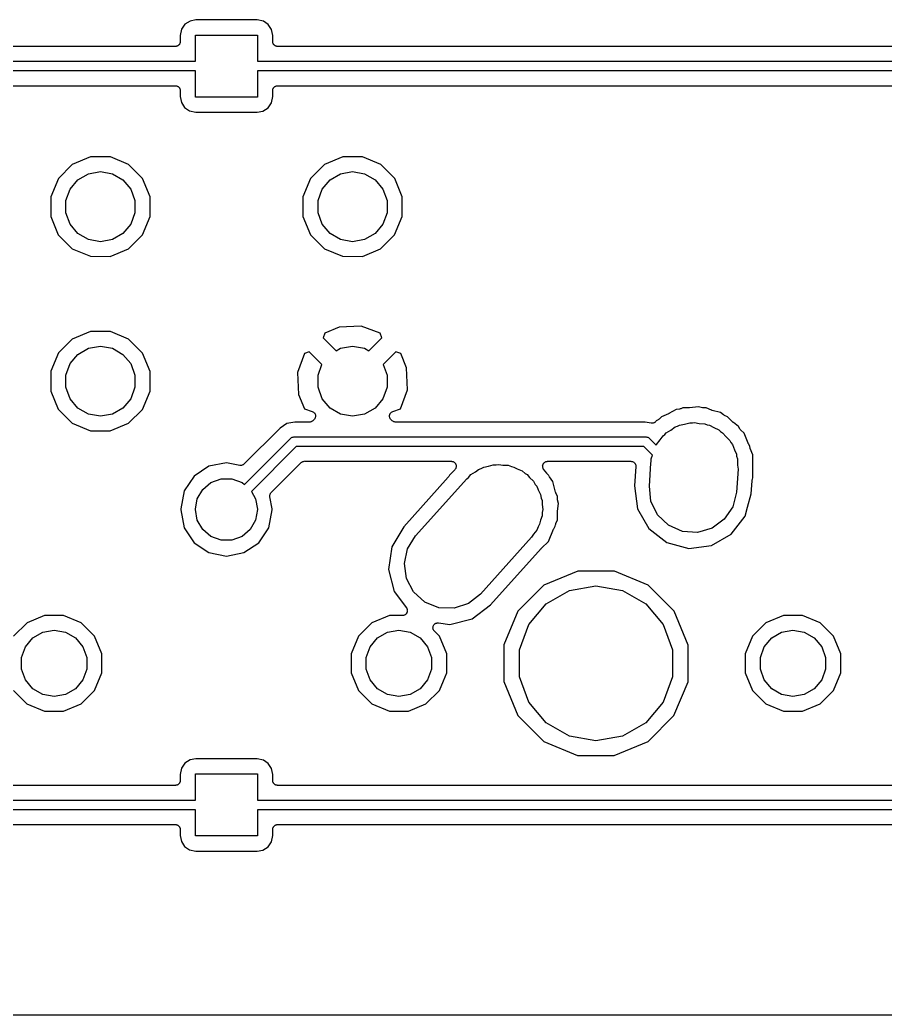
# Model space of a CAD drawing. Extents: x 29 to 257, y -104 to -29.
# Drawn here: x 61.35 to 83.65, y -104.32 to -78.66 of the extents above; entities that cross this region are included whole.
import ezdxf

# ---------------------------------------------------------------- set-up
doc = ezdxf.new("R2010")
doc.units = 0
doc.header["$MEASUREMENT"] = 0
doc.layers.add('BLACK', color=7, linetype='CONTINUOUS')

msp = doc.modelspace()

# ---------------------------------------------------------------- linework, layer by layer
at = {"layer": 'Black'}
for p, q in [((65.7346, -78.6889), (65.6042, -78.7729)), ((65.8868, -78.6603), (65.7346, -78.6889)), ((67.4623, -78.6603), (65.8868, -78.6603)), ((67.6261, -78.6935), (67.4623, -78.6603)), ((67.7534, -78.7804), (67.6261, -78.6935)), ((65.5172, -78.9002), (65.484, -79.064)), ((65.6042, -78.7729), (65.5172, -78.9002)), ((67.8373, -78.9109), (67.7534, -78.7804)), ((67.866, -79.0631), (67.8373, -78.9109)), ((65.467, -79.2818), (65.4599, -79.2903)), ((65.4708, -79.2713), (65.467, -79.2818)), ((65.4764, -79.2617), (65.4708, -79.2713)), ((65.4783, -79.2507), (65.4764, -79.2617)), ((65.4821, -79.2403), (65.4783, -79.2507)), ((65.484, -79.2182), (65.4821, -79.2292)), ((65.4821, -79.2292), (65.4821, -79.2403)), ((65.484, -79.064), (65.484, -79.2182)), ((65.875, -79.0512), (67.475, -79.0512)), ((65.875, -79.7262), (65.875, -79.0512)), ((67.475, -79.0512), (67.475, -79.7262)), ((67.866, -79.2182), (67.866, -79.0631)), ((67.8679, -79.2292), (67.866, -79.2182)), ((67.8679, -79.2403), (67.8679, -79.2292)), ((67.8717, -79.2507), (67.8679, -79.2403)), ((67.8736, -79.2617), (67.8717, -79.2507)), ((67.8792, -79.2713), (67.8736, -79.2617)), ((67.883, -79.2818), (67.8792, -79.2713)), ((67.8901, -79.2903), (67.883, -79.2818)), ((65.357, -79.3452), (48.943, -79.3452)), ((65.368, -79.3433), (65.357, -79.3452)), ((65.3791, -79.3433), (65.368, -79.3433)), ((65.3895, -79.3395), (65.3791, -79.3433)), ((65.4005, -79.3376), (65.3895, -79.3395)), ((65.4101, -79.332), (65.4005, -79.3376)), ((65.4205, -79.3282), (65.4101, -79.332)), ((65.4291, -79.3211), (65.4205, -79.3282)), ((65.4387, -79.3155), (65.4291, -79.3211)), ((65.4458, -79.307), (65.4387, -79.3155)), ((65.4543, -79.2999), (65.4458, -79.307)), ((65.4599, -79.2903), (65.4543, -79.2999)), ((67.8957, -79.2999), (67.8901, -79.2903)), ((67.9042, -79.307), (67.8957, -79.2999)), ((67.9113, -79.3155), (67.9042, -79.307)), ((67.9209, -79.3211), (67.9113, -79.3155)), ((67.9295, -79.3282), (67.9209, -79.3211)), ((67.9399, -79.332), (67.9295, -79.3282)), ((67.9495, -79.3376), (67.9399, -79.332)), ((67.9605, -79.3395), (67.9495, -79.3376)), ((67.9709, -79.3433), (67.9605, -79.3395)), ((67.982, -79.3433), (67.9709, -79.3433)), ((67.993, -79.3452), (67.982, -79.3433)), ((84.407, -79.3452), (67.993, -79.3452)), ((48.675, -79.7262), (65.875, -79.7262)), ((67.475, -79.7262), (67.725, -79.7262)), ((67.725, -79.7262), (84.925, -79.7262)), ((65.875, -79.9762), (48.675, -79.9762)), ((65.875, -80.6512), (65.875, -79.9762)), ((67.725, -79.9762), (67.475, -79.9762)), ((67.475, -79.9762), (67.475, -80.6512)), ((84.925, -79.9762), (67.725, -79.9762)), ((48.943, -80.3572), (65.357, -80.3572)), ((65.357, -80.3572), (65.368, -80.3592)), ((65.368, -80.3592), (65.3791, -80.3592)), ((65.3791, -80.3592), (65.3895, -80.363)), ((65.3895, -80.363), (65.4005, -80.3649)), ((65.4005, -80.3649), (65.4101, -80.3705)), ((65.4101, -80.3705), (65.4205, -80.3743)), ((65.4205, -80.3743), (65.4291, -80.3814)), ((65.4291, -80.3814), (65.4387, -80.387)), ((65.4387, -80.387), (65.4458, -80.3955)), ((65.4458, -80.3955), (65.4543, -80.4026)), ((65.4543, -80.4026), (65.4599, -80.4122)), ((65.4599, -80.4122), (65.467, -80.4207)), ((65.467, -80.4207), (65.4708, -80.4312)), ((65.4708, -80.4312), (65.4764, -80.4408)), ((65.4764, -80.4408), (65.4783, -80.4518)), ((65.4783, -80.4518), (65.4821, -80.4622)), ((65.4821, -80.4622), (65.4821, -80.4733)), ((65.4821, -80.4733), (65.484, -80.4843)), ((65.484, -80.4843), (65.484, -80.6394)), ((67.866, -80.4843), (67.8679, -80.4733)), ((67.866, -80.6385), (67.866, -80.4843)), ((67.8679, -80.4622), (67.8717, -80.4518)), ((67.8679, -80.4733), (67.8679, -80.4622)), ((67.8717, -80.4518), (67.8736, -80.4408)), ((67.8736, -80.4408), (67.8792, -80.4312)), ((67.8792, -80.4312), (67.883, -80.4207)), ((67.883, -80.4207), (67.8901, -80.4122)), ((67.8901, -80.4122), (67.8957, -80.4026)), ((67.8957, -80.4026), (67.9042, -80.3955)), ((67.9042, -80.3955), (67.9113, -80.387)), ((67.9113, -80.387), (67.9209, -80.3814)), ((67.9209, -80.3814), (67.9295, -80.3743)), ((67.9295, -80.3743), (67.9399, -80.3705)), ((67.9399, -80.3705), (67.9495, -80.3649)), ((67.9495, -80.3649), (67.9605, -80.363)), ((67.9605, -80.363), (67.9709, -80.3592)), ((67.9709, -80.3592), (67.982, -80.3592)), ((67.982, -80.3592), (67.993, -80.3572)), ((67.993, -80.3572), (84.407, -80.3572)), ((65.484, -80.6394), (65.5127, -80.7916)), ((65.5127, -80.7916), (65.5966, -80.9221)), ((67.475, -80.6512), (65.875, -80.6512)), ((67.7458, -80.9296), (67.8328, -80.8023)), ((67.8328, -80.8023), (67.866, -80.6385)), ((65.5966, -80.9221), (65.7239, -81.009)), ((65.7239, -81.009), (65.8877, -81.0422)), ((65.8877, -81.0422), (67.4632, -81.0422)), ((67.4632, -81.0422), (67.6154, -81.0136)), ((67.6154, -81.0136), (67.7458, -80.9296)), ((63.1713, -82.1938), (62.7003, -82.3884)), ((63.6809, -82.1942), (63.1713, -82.1938)), ((64.1516, -82.3897), (63.6809, -82.1942)), ((69.6713, -82.1938), (69.2003, -82.3884)), ((70.1809, -82.1942), (69.6713, -82.1938)), ((70.6516, -82.3897), (70.1809, -82.1942)), ((62.7003, -82.3884), (62.3397, -82.7484)), ((63.116, -82.626), (63.425, -82.5716)), ((63.425, -82.5716), (63.734, -82.626)), ((64.5116, -82.7503), (64.1516, -82.3897)), ((69.2003, -82.3884), (68.8397, -82.7484)), ((69.616, -82.626), (69.925, -82.5716)), ((69.925, -82.5716), (70.234, -82.626)), ((71.0116, -82.7503), (70.6516, -82.3897)), ((62.3397, -82.7484), (62.1442, -83.2191)), ((62.6426, -83.0233), (62.8443, -82.7829)), ((62.8443, -82.7829), (63.116, -82.626)), ((63.734, -82.626), (64.0057, -82.7829)), ((64.0057, -82.7829), (64.2074, -83.0233)), ((64.7062, -83.2213), (64.5116, -82.7503)), ((68.8397, -82.7484), (68.6442, -83.2191)), ((69.1426, -83.0233), (69.3443, -82.7829)), ((69.3443, -82.7829), (69.616, -82.626)), ((70.234, -82.626), (70.5057, -82.7829)), ((70.5057, -82.7829), (70.7074, -83.0233)), ((71.2062, -83.2213), (71.0116, -82.7503)), ((62.5353, -83.3181), (62.6426, -83.0233)), ((64.2074, -83.0233), (64.3147, -83.3181)), ((69.0353, -83.3181), (69.1426, -83.0233)), ((70.7074, -83.0233), (70.8147, -83.3181)), ((62.1442, -83.2191), (62.1438, -83.7287)), ((62.5353, -83.6319), (62.5353, -83.3181)), ((64.3147, -83.3181), (64.3147, -83.6319)), ((64.7058, -83.7309), (64.7062, -83.2213)), ((68.6442, -83.2191), (68.6438, -83.7287)), ((69.0353, -83.6319), (69.0353, -83.3181)), ((70.8147, -83.3181), (70.8147, -83.6319)), ((71.2058, -83.7309), (71.2062, -83.2213)), ((62.6426, -83.9267), (62.5353, -83.6319)), ((64.3147, -83.6319), (64.2074, -83.9267)), ((69.1426, -83.9267), (69.0353, -83.6319)), ((70.8147, -83.6319), (70.7074, -83.9267)), ((62.1438, -83.7287), (62.3384, -84.1997)), ((64.5103, -84.2016), (64.7058, -83.7309)), ((68.6438, -83.7287), (68.8384, -84.1997)), ((71.0103, -84.2016), (71.2058, -83.7309)), ((62.8443, -84.1671), (62.6426, -83.9267)), ((64.2074, -83.9267), (64.0057, -84.1671)), ((69.3443, -84.1671), (69.1426, -83.9267)), ((70.7074, -83.9267), (70.5057, -84.1671)), ((62.3384, -84.1997), (62.6984, -84.5603)), ((63.116, -84.324), (62.8443, -84.1671)), ((63.425, -84.3784), (63.116, -84.324)), ((63.734, -84.324), (63.425, -84.3784)), ((64.0057, -84.1671), (63.734, -84.324)), ((64.1497, -84.5616), (64.5103, -84.2016)), ((68.8384, -84.1997), (69.1984, -84.5603)), ((69.616, -84.324), (69.3443, -84.1671)), ((69.925, -84.3784), (69.616, -84.324)), ((70.234, -84.324), (69.925, -84.3784)), ((70.5057, -84.1671), (70.234, -84.324)), ((70.6497, -84.5616), (71.0103, -84.2016)), ((62.6984, -84.5603), (63.1691, -84.7558)), ((63.6787, -84.7562), (64.1497, -84.5616)), ((69.1984, -84.5603), (69.6691, -84.7558)), ((70.1787, -84.7562), (70.6497, -84.5616)), ((63.1691, -84.7558), (63.6787, -84.7562)), ((69.6691, -84.7558), (70.1787, -84.7562)), ((63.1713, -86.6938), (62.7003, -86.8884)), ((63.6809, -86.6942), (63.1713, -86.6938)), ((64.1516, -86.8897), (63.6809, -86.6942)), ((69.5834, -86.5801), (69.2128, -86.7336)), ((70.1458, -86.5565), (69.5834, -86.5801)), ((70.6383, -86.7367), (70.1458, -86.5565)), ((62.7003, -86.8884), (62.3397, -87.2484)), ((64.2463, -86.9846), (64.1516, -86.8897)), ((69.2128, -86.7336), (69.1699, -86.8607)), ((69.1699, -86.8607), (69.5014, -87.1922)), ((70.3486, -87.1922), (70.6801, -86.8607)), ((70.6801, -86.8607), (70.6383, -86.7367)), ((62.8443, -87.2829), (63.116, -87.126)), ((63.116, -87.126), (63.425, -87.0716)), ((63.425, -87.0716), (63.734, -87.126)), ((63.734, -87.126), (64.0057, -87.2829)), ((64.5116, -87.2503), (64.2463, -86.9846)), ((68.8107, -87.2199), (68.6867, -87.2617)), ((69.135, -87.5442), (68.8107, -87.2199)), ((69.5014, -87.1922), (69.616, -87.126)), ((69.616, -87.126), (69.925, -87.0716)), ((69.925, -87.0716), (70.234, -87.126)), ((70.234, -87.126), (70.3486, -87.1922)), ((71.0393, -87.2199), (70.715, -87.5442)), ((71.1664, -87.2628), (71.0393, -87.2199)), ((62.3397, -87.2484), (62.1442, -87.7191)), ((62.6426, -87.5233), (62.8443, -87.2829)), ((64.0057, -87.2829), (64.2074, -87.5233)), ((64.7062, -87.7213), (64.5116, -87.2503)), ((68.6867, -87.2617), (68.5065, -87.7542)), ((71.3199, -87.6334), (71.1664, -87.2628)), ((62.1442, -87.7191), (62.1438, -88.2287)), ((62.5353, -87.8181), (62.6426, -87.5233)), ((64.2074, -87.5233), (64.3147, -87.8181)), ((64.7058, -88.2309), (64.7062, -87.7213)), ((69.0353, -87.8181), (69.135, -87.5442)), ((70.715, -87.5442), (70.8147, -87.8181)), ((71.3435, -88.1958), (71.3199, -87.6334)), ((62.5353, -88.1319), (62.5353, -87.8181)), ((64.3147, -87.8181), (64.3147, -88.1319)), ((68.5065, -87.7542), (68.5301, -88.3166)), ((69.0353, -88.1319), (69.0353, -87.8181)), ((70.8147, -87.8181), (70.8147, -88.1319)), ((62.1438, -88.2287), (62.3384, -88.6997)), ((62.6426, -88.4267), (62.5353, -88.1319)), ((64.3147, -88.1319), (64.2074, -88.4267)), ((64.5103, -88.7016), (64.7058, -88.2309)), ((69.1426, -88.4267), (69.0353, -88.1319)), ((70.8147, -88.1319), (70.7074, -88.4267)), ((71.1633, -88.6883), (71.3435, -88.1958)), ((62.8443, -88.6671), (62.6426, -88.4267)), ((64.2074, -88.4267), (64.0057, -88.6671)), ((68.5301, -88.3166), (68.6836, -88.6872)), ((69.3443, -88.6671), (69.1426, -88.4267)), ((70.7074, -88.4267), (70.5057, -88.6671)), ((62.3384, -88.6997), (62.6984, -89.0603)), ((63.116, -88.824), (62.8443, -88.6671)), ((64.0057, -88.6671), (63.734, -88.824)), ((64.1497, -89.0616), (64.5103, -88.7016)), ((68.6836, -88.6872), (68.8854, -88.7552)), ((68.8854, -88.7552), (68.9013, -88.7639)), ((68.9013, -88.7639), (68.9177, -88.7715)), ((68.9177, -88.7715), (68.9206, -88.7744)), ((68.9206, -88.7744), (68.9241, -88.7763)), ((68.9241, -88.7763), (68.9361, -88.7899)), ((69.616, -88.824), (69.3443, -88.6671)), ((70.5057, -88.6671), (70.234, -88.824)), ((70.9139, -88.7899), (70.9259, -88.7763)), ((70.9259, -88.7763), (70.9295, -88.7744)), ((70.9295, -88.7744), (70.9323, -88.7715)), ((70.9323, -88.7715), (70.9487, -88.7639)), ((70.9487, -88.7639), (70.9646, -88.7552)), ((70.9646, -88.7552), (71.1633, -88.6883)), ((78.2642, -88.707), (78.0828, -88.8109)), ((78.3529, -88.6957), (78.2642, -88.707)), ((78.3689, -88.6907), (78.3529, -88.6957)), ((78.3853, -88.6871), (78.3689, -88.6907)), ((78.4418, -88.6637), (78.3853, -88.6871)), ((78.5927, -88.6639), (78.4418, -88.6637)), ((78.6008, -88.6625), (78.5927, -88.6639)), ((78.609, -88.6628), (78.6008, -88.6625)), ((78.846, -88.6325), (78.609, -88.6628)), ((78.9466, -88.6598), (78.846, -88.6325)), ((78.9633, -88.6613), (78.9466, -88.6598)), ((78.9798, -88.6642), (78.9633, -88.6613)), ((79.0409, -88.6643), (78.9798, -88.6642)), ((79.1803, -88.7222), (79.0409, -88.6643)), ((79.1883, -88.7239), (79.1803, -88.7222)), ((79.1957, -88.7274), (79.1883, -88.7239)), ((79.4122, -88.7862), (79.1957, -88.7274)), ((63.425, -88.8784), (63.116, -88.824)), ((63.734, -88.824), (63.425, -88.8784)), ((68.4338, -89.029), (68.2286, -89.0698)), ((68.8184, -89.029), (68.4338, -89.029)), ((68.8239, -89.028), (68.8184, -89.029)), ((68.8295, -89.0285), (68.8239, -89.028)), ((68.8455, -89.0242), (68.8295, -89.0285)), ((68.8618, -89.0213), (68.8455, -89.0242)), ((68.8667, -89.0185), (68.8618, -89.0213)), ((68.8721, -89.0171), (68.8667, -89.0185)), ((68.8857, -89.0076), (68.8721, -89.0171)), ((68.9, -88.9993), (68.8857, -89.0076)), ((68.9036, -88.995), (68.9, -88.9993)), ((68.9082, -88.9918), (68.9036, -88.995)), ((68.9346, -88.9654), (68.9082, -88.9918)), ((68.945, -88.9505), (68.9346, -88.9654)), ((68.9361, -88.7899), (68.9489, -88.8027)), ((68.9563, -88.9364), (68.945, -88.9505)), ((68.9489, -88.8027), (68.9506, -88.8064)), ((68.9506, -88.8064), (68.9533, -88.8094)), ((68.9533, -88.8094), (68.9599, -88.8263)), ((68.9576, -88.9325), (68.9563, -88.9364)), ((68.9599, -88.9292), (68.9576, -88.9325)), ((68.9599, -88.8263), (68.9675, -88.8427)), ((68.9646, -88.9117), (68.9599, -88.9292)), ((68.9704, -88.8946), (68.9646, -88.9117)), ((68.9675, -88.8427), (68.9679, -88.8467)), ((68.9679, -88.8467), (68.9693, -88.8505)), ((68.9693, -88.8505), (68.9698, -88.8686)), ((68.9698, -88.8686), (68.9714, -88.8866)), ((68.9714, -88.8866), (68.9703, -88.8905)), ((68.9703, -88.8905), (68.9704, -88.8946)), ((69.925, -88.8784), (69.616, -88.824)), ((70.234, -88.824), (69.925, -88.8784)), ((70.8786, -88.8866), (70.8802, -88.8686)), ((70.8797, -88.8905), (70.8786, -88.8866)), ((70.8796, -88.8946), (70.8797, -88.8905)), ((70.8854, -88.9117), (70.8796, -88.8946)), ((70.8802, -88.8686), (70.8807, -88.8505)), ((70.8807, -88.8505), (70.8821, -88.8467)), ((70.8821, -88.8467), (70.8825, -88.8427)), ((70.8825, -88.8427), (70.8901, -88.8263)), ((70.8901, -88.9292), (70.8854, -88.9117)), ((70.8901, -88.8263), (70.8967, -88.8094)), ((70.8924, -88.9325), (70.8901, -88.9292)), ((70.8937, -88.9364), (70.8924, -88.9325)), ((70.905, -88.9505), (70.8937, -88.9364)), ((70.8967, -88.8094), (70.8994, -88.8064)), ((70.8994, -88.8064), (70.9011, -88.8027)), ((70.9011, -88.8027), (70.9139, -88.7899)), ((70.9154, -88.9654), (70.905, -88.9505)), ((70.9418, -88.9918), (70.9154, -88.9654)), ((70.9464, -88.995), (70.9418, -88.9918)), ((70.95, -88.9993), (70.9464, -88.995)), ((70.9643, -89.0076), (70.95, -88.9993)), ((70.9779, -89.0171), (70.9643, -89.0076)), ((70.9833, -89.0185), (70.9779, -89.0171)), ((70.9882, -89.0213), (70.9833, -89.0185)), ((71.0045, -89.0242), (70.9882, -89.0213)), ((71.0205, -89.0285), (71.0045, -89.0242)), ((71.0261, -89.028), (71.0205, -89.0285)), ((71.0316, -89.029), (71.0261, -89.028)), ((77.4725, -89.029), (71.0316, -89.029)), ((77.62, -89.0583), (77.4725, -89.029)), ((77.726, -89.0289), (77.7126, -89.0411)), ((77.7402, -89.0175), (77.726, -89.0289)), ((77.7423, -89.0141), (77.7402, -89.0175)), ((77.7452, -89.0114), (77.7423, -89.0141)), ((77.7551, -88.9986), (77.7452, -89.0114)), ((77.803, -88.9712), (77.7551, -88.9986)), ((77.8158, -88.9605), (77.803, -88.9712)), ((77.8296, -88.9509), (77.8158, -88.9605)), ((77.888, -88.8925), (77.8296, -88.9509)), ((78.0682, -88.8181), (77.888, -88.8925)), ((78.0751, -88.8137), (78.0682, -88.8181)), ((78.0828, -88.8109), (78.0751, -88.8137)), ((79.4889, -88.8455), (79.4122, -88.7862)), ((79.5038, -88.8533), (79.4889, -88.8455)), ((79.5179, -88.8623), (79.5038, -88.8533)), ((79.5942, -88.894), (79.5179, -88.8623)), ((79.7319, -89.032), (79.5942, -88.894)), ((79.7386, -89.0367), (79.7319, -89.032)), ((62.6984, -89.0603), (63.1691, -89.2558)), ((63.1691, -89.2558), (63.6787, -89.2562)), ((63.6787, -89.2562), (64.1497, -89.0616)), ((68.0546, -89.186), (67.1305, -90.1102)), ((68.2286, -89.0698), (68.0546, -89.186)), ((77.6239, -89.0584), (77.62, -89.0583)), ((77.6277, -89.0596), (77.6239, -89.0584)), ((77.6459, -89.0589), (77.6277, -89.0596)), ((77.6641, -89.0593), (77.6459, -89.0589)), ((77.6678, -89.058), (77.6641, -89.0593)), ((77.6718, -89.0579), (77.6678, -89.058)), ((77.6886, -89.051), (77.6718, -89.0579)), ((77.7058, -89.0451), (77.6886, -89.051)), ((77.7089, -89.0426), (77.7058, -89.0451)), ((77.7126, -89.0411), (77.7089, -89.0426)), ((78.0141, -89.3049), (78.1337, -89.2358)), ((78.1337, -89.2358), (78.2462, -89.1539)), ((78.2462, -89.1539), (78.3048, -89.1371)), ((78.3048, -89.1371), (78.3538, -89.1088)), ((78.3538, -89.1088), (78.481, -89.0864)), ((78.481, -89.0864), (78.6217, -89.0459)), ((78.6217, -89.0459), (78.6856, -89.0503)), ((78.6856, -89.0503), (78.74, -89.0407)), ((78.74, -89.0407), (78.8642, -89.0626)), ((78.8642, -89.0626), (79.0115, -89.0728)), ((79.0115, -89.0728), (79.0705, -89.099)), ((79.0705, -89.099), (79.1262, -89.1088)), ((79.1262, -89.1088), (79.2382, -89.1734)), ((79.2382, -89.1734), (79.3686, -89.2313)), ((79.3686, -89.2313), (79.4135, -89.2747)), ((79.4135, -89.2747), (79.4659, -89.3049)), ((79.7441, -89.0427), (79.7386, -89.0367)), ((79.8764, -89.1449), (79.7441, -89.0427)), ((79.9107, -89.2048), (79.8764, -89.1449)), ((79.9214, -89.2177), (79.9107, -89.2048)), ((79.931, -89.2314), (79.9214, -89.2177)), ((80.0175, -89.318), (79.931, -89.2314)), ((67.1398, -90.6397), (68.3329, -89.4466)), ((68.3329, -89.4466), (68.3374, -89.4435)), ((68.3374, -89.4435), (68.3409, -89.4392)), ((68.3409, -89.4392), (68.355, -89.4311)), ((68.355, -89.4311), (68.3684, -89.4217)), ((68.3684, -89.4217), (68.3737, -89.4203)), ((68.3737, -89.4203), (68.3785, -89.4175)), ((68.3785, -89.4175), (68.3946, -89.4147)), ((68.3946, -89.4147), (68.4104, -89.4105)), ((68.4104, -89.4105), (68.4158, -89.411)), ((68.4158, -89.411), (68.4213, -89.41)), ((68.4213, -89.41), (77.485, -89.41)), ((77.485, -89.41), (77.4904, -89.411)), ((77.4904, -89.411), (77.4959, -89.4105)), ((77.4959, -89.4105), (77.5117, -89.4147)), ((77.5117, -89.4147), (77.5278, -89.4175)), ((77.5278, -89.4175), (77.5325, -89.4203)), ((77.5325, -89.4203), (77.5378, -89.4217)), ((77.5378, -89.4217), (77.5512, -89.4311)), ((77.5512, -89.4311), (77.5653, -89.4392)), ((77.5653, -89.4392), (77.5689, -89.4435)), ((77.5689, -89.4435), (77.5734, -89.4466)), ((77.5734, -89.4466), (77.754, -89.6273)), ((77.762, -89.6054), (77.8596, -89.4891)), ((77.8596, -89.4891), (77.9304, -89.3839)), ((77.9304, -89.3839), (77.9752, -89.3512)), ((77.9752, -89.3512), (78.0141, -89.3049)), ((79.4659, -89.3049), (79.5547, -89.4107)), ((79.5547, -89.4107), (79.6499, -89.5025)), ((79.6499, -89.5025), (79.6753, -89.5545)), ((80.1229, -89.5733), (80.0175, -89.318)), ((68.473, -89.66), (67.3176, -90.8155)), ((77.4332, -89.66), (68.473, -89.66)), ((77.6597, -89.8865), (77.4332, -89.66)), ((77.754, -89.6273), (77.762, -89.6054)), ((79.6753, -89.5545), (79.718, -89.6054)), ((79.718, -89.6054), (79.7699, -89.748)), ((79.7699, -89.748), (79.8215, -89.8535)), ((80.1273, -89.5802), (80.1229, -89.5733)), ((80.1301, -89.5879), (80.1273, -89.5802)), ((80.168, -89.654), (80.1301, -89.5879)), ((80.1711, -89.6782), (80.168, -89.654)), ((80.176, -89.6942), (80.1711, -89.6782)), ((80.1797, -89.7105), (80.176, -89.6942)), ((80.2463, -89.8718), (80.1797, -89.7105)), ((68.6162, -90.0624), (68.6298, -90.0529)), ((68.6298, -90.0529), (68.6352, -90.0515)), ((68.6352, -90.0515), (68.64, -90.0487)), ((68.64, -90.0487), (68.6564, -90.0458)), ((68.6564, -90.0458), (68.6724, -90.0415)), ((68.6724, -90.0415), (68.6779, -90.042)), ((68.6779, -90.042), (68.6834, -90.041)), ((68.6834, -90.041), (72.4725, -90.041)), ((72.4725, -90.041), (72.4889, -90.0439)), ((72.4889, -90.0439), (72.5054, -90.0454)), ((72.5054, -90.0454), (72.5104, -90.0477)), ((72.5104, -90.0477), (72.5159, -90.0487)), ((72.5159, -90.0487), (72.5303, -90.057)), ((72.5303, -90.057), (72.5454, -90.064)), ((74.8843, -90.0634), (74.896, -90.0547)), ((74.896, -90.0547), (74.9033, -90.0525)), ((74.9033, -90.0525), (74.9099, -90.0487)), ((74.9099, -90.0487), (74.9243, -90.0461)), ((74.9243, -90.0461), (74.9382, -90.0419)), ((74.9382, -90.0419), (74.9458, -90.0423)), ((74.9458, -90.0423), (74.9534, -90.041)), ((74.9534, -90.041), (77.1033, -90.041)), ((77.1033, -90.041), (77.1185, -90.0437)), ((77.1185, -90.0437), (77.1339, -90.0447)), ((77.1339, -90.0447), (77.14, -90.0475)), ((77.14, -90.0475), (77.1467, -90.0487)), ((77.1467, -90.0487), (77.1601, -90.0564)), ((77.1601, -90.0564), (77.1742, -90.0626)), ((77.618, -90.0872), (77.6279, -90.0476)), ((77.6279, -89.9739), (77.6597, -89.8865)), ((77.6279, -90.0476), (77.6279, -89.9739)), ((79.8215, -89.8535), (79.8269, -89.9046)), ((79.8269, -89.9046), (79.8521, -89.9739)), ((79.8521, -89.9739), (79.8521, -90.1424)), ((80.2457, -90.4709), (80.2463, -89.8718)), ((66.224, -90.1668), (65.8417, -90.4223)), ((66.675, -90.0771), (66.224, -90.1668)), ((67.0159, -90.1449), (66.675, -90.0771)), ((67.0339, -90.1453), (67.0159, -90.1449)), ((67.0518, -90.1469), (67.0339, -90.1453)), ((67.0558, -90.1458), (67.0518, -90.1469)), ((67.06, -90.1459), (67.0558, -90.1458)), ((67.077, -90.1401), (67.06, -90.1459)), ((67.0944, -90.1355), (67.077, -90.1401)), ((67.0978, -90.1331), (67.0944, -90.1355)), ((67.1018, -90.1317), (67.0978, -90.1331)), ((67.1158, -90.1205), (67.1018, -90.1317)), ((67.1305, -90.1102), (67.1158, -90.1205)), ((67.829, -90.8429), (68.5936, -90.0782)), ((68.5936, -90.0782), (68.5982, -90.075)), ((68.5982, -90.075), (68.6018, -90.0707)), ((68.6018, -90.0707), (68.6162, -90.0624)), ((72.5622, -90.2579), (72.424, -90.3958)), ((72.5454, -90.064), (72.5493, -90.0679)), ((72.5493, -90.0679), (72.5541, -90.0707)), ((72.5541, -90.0707), (72.5648, -90.0835)), ((72.5717, -90.2443), (72.5622, -90.2579)), ((72.5648, -90.0835), (72.5766, -90.0952)), ((72.5824, -90.2315), (72.5717, -90.2443)), ((72.5766, -90.0952), (72.5789, -90.1003)), ((72.5789, -90.1003), (72.5824, -90.1045)), ((72.5824, -90.1045), (72.5881, -90.1201)), ((72.5843, -90.2263), (72.5824, -90.2315)), ((72.5875, -90.2218), (72.5843, -90.2263)), ((72.5918, -90.2057), (72.5875, -90.2218)), ((72.5881, -90.1201), (72.5952, -90.1352)), ((72.5975, -90.1901), (72.5918, -90.2057)), ((72.5952, -90.1352), (72.5956, -90.1407)), ((72.5956, -90.1407), (72.5975, -90.1459)), ((72.5975, -90.1459), (72.5975, -90.1626)), ((72.5975, -90.1626), (72.599, -90.1792)), ((72.599, -90.1792), (72.5975, -90.1845)), ((72.5975, -90.1845), (72.5975, -90.1901)), ((72.9741, -90.3849), (73.0932, -90.3162)), ((73.0932, -90.3162), (73.1755, -90.2516)), ((73.1755, -90.2516), (73.2434, -90.2294)), ((73.2434, -90.2294), (73.3138, -90.1888)), ((73.3138, -90.1888), (73.4308, -90.1682)), ((73.4308, -90.1682), (73.5469, -90.1302)), ((73.5469, -90.1302), (73.6303, -90.133)), ((73.6303, -90.133), (73.7, -90.1207)), ((73.7, -90.1207), (73.8021, -90.1387)), ((73.8021, -90.1387), (73.9374, -90.1432)), ((73.9374, -90.1432), (74.0232, -90.1777)), ((74.0232, -90.1777), (74.0862, -90.1888)), ((74.0862, -90.1888), (74.1674, -90.2357)), ((74.1674, -90.2357), (74.2999, -90.2889)), ((74.2999, -90.2889), (74.3725, -90.3541)), ((74.8265, -90.161), (74.8283, -90.1536)), ((74.8283, -90.1755), (74.8265, -90.161)), ((74.8283, -90.1459), (74.8333, -90.1323)), ((74.8283, -90.1536), (74.8283, -90.1459)), ((74.8283, -90.1901), (74.8283, -90.1755)), ((74.8309, -90.1972), (74.8283, -90.1901)), ((74.8318, -90.2048), (74.8309, -90.1972)), ((74.8384, -90.2178), (74.8318, -90.2048)), ((74.8333, -90.1323), (74.8366, -90.1181)), ((74.8366, -90.1181), (74.8408, -90.1117)), ((74.8434, -90.2315), (74.8384, -90.2178)), ((74.8408, -90.1117), (74.8434, -90.1045)), ((74.8434, -90.1045), (74.8527, -90.0933)), ((74.8483, -90.2373), (74.8434, -90.2315)), ((74.8517, -90.2442), (74.8483, -90.2373)), ((74.9303, -90.349), (74.8517, -90.2442)), ((74.8527, -90.0933), (74.8607, -90.0811)), ((74.8607, -90.0811), (74.8668, -90.0766)), ((74.8668, -90.0766), (74.8717, -90.0707)), ((74.8717, -90.0707), (74.8843, -90.0634)), ((77.1742, -90.0626), (77.179, -90.0673)), ((77.179, -90.0673), (77.1849, -90.0707)), ((77.1849, -90.0707), (77.1948, -90.0825)), ((77.1948, -90.0825), (77.2059, -90.0933)), ((77.23, -90.1767), (77.1958, -90.6715)), ((77.2059, -90.0933), (77.2089, -90.0993)), ((77.2089, -90.0993), (77.2132, -90.1045)), ((77.2132, -90.1045), (77.2185, -90.119)), ((77.2185, -90.119), (77.2253, -90.1329)), ((77.2253, -90.1329), (77.226, -90.1396)), ((77.226, -90.1396), (77.2283, -90.1459)), ((77.2283, -90.1459), (77.2283, -90.1614)), ((77.2283, -90.1614), (77.23, -90.1767)), ((77.5773, -90.678), (77.618, -90.0872)), ((79.8627, -90.242), (79.822, -90.8328)), ((79.8521, -90.1424), (79.8627, -90.242)), ((65.8417, -90.4223), (65.5862, -90.8046)), ((66.275, -90.5854), (66.5361, -90.4903)), ((66.5361, -90.4903), (66.8139, -90.4903)), ((66.8139, -90.4903), (67.075, -90.5854)), ((72.3931, -90.4515), (71.2432, -91.733)), ((71.5473, -91.9647), (72.868, -90.4927)), ((72.4044, -90.4333), (72.3931, -90.4515)), ((72.4159, -90.4153), (72.4044, -90.4333)), ((72.424, -90.3958), (72.4159, -90.4153)), ((72.868, -90.4927), (72.9137, -90.4569)), ((72.9137, -90.4569), (72.9741, -90.3849)), ((74.3725, -90.3541), (74.4259, -90.3849)), ((74.4259, -90.3849), (74.4839, -90.4541)), ((74.4839, -90.4541), (74.5907, -90.5499)), ((74.5907, -90.5499), (74.6368, -90.6363)), ((74.9368, -90.3551), (74.9303, -90.349)), ((74.942, -90.3625), (74.9368, -90.3551)), ((74.9775, -90.398), (74.942, -90.3625)), ((74.9841, -90.4142), (74.9775, -90.398)), ((74.9927, -90.4276), (74.9841, -90.4142)), ((74.9999, -90.4419), (74.9927, -90.4276)), ((75.0901, -90.5622), (74.9999, -90.4419)), ((75.1607, -90.8382), (75.0901, -90.5622)), ((80.2007, -90.8787), (80.224, -90.5405)), ((80.224, -90.5405), (80.229, -90.5205)), ((80.229, -90.5205), (80.2334, -90.5005)), ((80.2334, -90.5005), (80.2457, -90.4709)), ((65.5862, -90.8046), (65.494, -91.2681)), ((65.9232, -91.0046), (66.0622, -90.764)), ((66.0622, -90.764), (66.275, -90.5854)), ((67.075, -90.5854), (67.1398, -90.6397)), ((67.3176, -90.8155), (67.4268, -91.0046)), ((74.6368, -90.6363), (74.678, -90.6854)), ((74.678, -90.6854), (74.7101, -90.7734)), ((74.7101, -90.7734), (74.7747, -90.8945)), ((77.1958, -90.6715), (77.272, -91.266)), ((77.6185, -91.0665), (77.5773, -90.678)), ((65.875, -91.2782), (65.9232, -91.0046)), ((67.4268, -91.0046), (67.475, -91.2782)), ((67.7922, -90.9216), (67.7933, -90.9176)), ((67.7938, -90.9395), (67.7922, -90.9216)), ((67.7932, -90.9134), (67.799, -90.8964)), ((67.7933, -90.9176), (67.7932, -90.9134)), ((67.7942, -90.9575), (67.7938, -90.9395)), ((67.856, -91.2681), (67.7942, -90.9575)), ((67.799, -90.8964), (67.8037, -90.879)), ((67.8037, -90.879), (67.8061, -90.8756)), ((67.8061, -90.8756), (67.8074, -90.8716)), ((67.8074, -90.8716), (67.8187, -90.8576)), ((67.8187, -90.8576), (67.829, -90.8429)), ((74.7747, -90.8945), (74.7879, -90.9873)), ((74.7879, -90.9873), (74.8121, -91.0539)), ((74.8121, -91.0539), (74.8121, -91.1576)), ((75.1644, -90.8464), (75.1607, -90.8382)), ((75.1664, -90.8552), (75.1644, -90.8464)), ((75.2063, -90.9518), (75.1664, -90.8552)), ((75.2062, -91), (75.2063, -90.9518)), ((75.209, -91.0157), (75.2062, -91)), ((75.2102, -91.0316), (75.209, -91.0157)), ((75.2355, -91.1306), (75.2102, -91.0316)), ((77.7901, -91.4175), (77.6185, -91.0665)), ((79.822, -90.8328), (79.7278, -91.212)), ((80.1074, -91.2223), (80.2007, -90.8787)), ((65.494, -91.2681), (65.494, -91.2944)), ((65.494, -91.2944), (65.5862, -91.7579)), ((65.875, -91.2843), (65.875, -91.2782)), ((65.9232, -91.5579), (65.875, -91.2843)), ((67.475, -91.2843), (67.4268, -91.5579)), ((67.475, -91.2782), (67.475, -91.2843)), ((67.7638, -91.7579), (67.856, -91.2944)), ((67.856, -91.2944), (67.856, -91.2681)), ((74.8121, -91.1576), (74.8298, -91.2813)), ((74.8298, -91.2813), (74.8121, -91.3649)), ((75.2059, -91.3462), (75.2075, -91.3373)), ((75.2072, -91.3283), (75.2355, -91.1306)), ((75.2075, -91.3373), (75.2072, -91.3283)), ((77.272, -91.266), (77.5636, -91.7751)), ((79.7278, -91.212), (79.5096, -91.5361)), ((80.0436, -91.4572), (80.1074, -91.2223)), ((66.0622, -91.7985), (65.9232, -91.5579)), ((67.4268, -91.5579), (67.2878, -91.7985)), ((74.7715, -91.5578), (74.7492, -91.6636)), ((74.8121, -91.4461), (74.7715, -91.5578)), ((74.8121, -91.3649), (74.8121, -91.4461)), ((75.1655, -91.6479), (75.2057, -91.5509)), ((75.2057, -91.5509), (75.2059, -91.3462)), ((78.0714, -91.6887), (77.7901, -91.4175)), ((79.5096, -91.5361), (79.1938, -91.7661)), ((79.6849, -91.9214), (80.0436, -91.4572)), ((65.5862, -91.7579), (65.8417, -92.1402)), ((66.275, -91.9771), (66.0622, -91.7985)), ((67.2878, -91.7985), (67.075, -91.9771)), ((67.5083, -92.1402), (67.7638, -91.7579)), ((71.2432, -91.733), (70.9377, -92.2487)), ((74.678, -91.8146), (74.5896, -91.92)), ((74.7101, -91.7264), (74.678, -91.8146)), ((74.7492, -91.6636), (74.7101, -91.7264)), ((74.976, -92.1042), (75.1047, -91.7941)), ((75.1047, -91.7941), (75.1096, -91.7865)), ((75.1096, -91.7865), (75.1128, -91.7781)), ((75.1128, -91.7781), (75.1523, -91.7113)), ((75.1523, -91.7113), (75.157, -91.6786)), ((75.157, -91.6786), (75.162, -91.6634)), ((75.162, -91.6634), (75.1655, -91.6479)), ((77.5636, -91.7751), (78.0278, -92.1338)), ((78.4285, -91.8472), (78.0714, -91.6887)), ((78.8183, -91.8741), (78.4285, -91.8472)), ((79.1938, -91.7661), (78.8183, -91.8741)), ((66.5361, -92.0722), (66.275, -91.9771)), ((66.8139, -92.0722), (66.5361, -92.0722)), ((67.075, -91.9771), (66.8139, -92.0722)), ((71.3408, -92.2964), (71.5473, -91.9647)), ((74.5427, -91.9953), (73.222, -93.4673)), ((74.5896, -91.92), (74.5427, -91.9953)), ((74.7957, -92.2841), (74.976, -92.1042)), ((79.1758, -92.213), (79.6849, -91.9214)), ((65.8417, -92.1402), (66.224, -92.3957)), ((67.126, -92.3957), (67.5083, -92.1402)), ((70.9377, -92.2487), (70.8545, -92.8294)), ((71.2602, -92.6787), (71.3408, -92.2964)), ((73.4851, -93.7446), (74.7909, -92.2892)), ((74.7909, -92.2892), (74.7937, -92.287)), ((74.7937, -92.287), (74.7957, -92.2841)), ((78.0278, -92.1338), (78.594, -92.2875)), ((78.594, -92.2875), (79.1758, -92.213)), ((66.224, -92.3957), (66.675, -92.4854)), ((66.675, -92.4854), (67.126, -92.3957)), ((70.8545, -92.8294), (70.9999, -93.3978)), ((71.3153, -93.0655), (71.2602, -92.6787)), ((75.7297, -92.8747), (74.8565, -93.2355)), ((76.6745, -92.8755), (75.7297, -92.8747)), ((77.547, -93.2378), (76.6745, -92.8755)), ((71.4993, -93.4101), (71.3153, -93.0655)), ((74.8565, -93.2355), (74.1878, -93.903)), ((74.9134, -93.7167), (75.5154, -93.3692)), ((75.5154, -93.3692), (76.2, -93.2485)), ((76.2, -93.2485), (76.8846, -93.3692)), ((76.8846, -93.3692), (77.4865, -93.7167)), ((78.2145, -93.9065), (77.547, -93.2378)), ((70.9999, -93.3978), (71.3126, -93.815)), ((71.7901, -93.6711), (71.4993, -93.4101)), ((73.222, -93.4673), (72.9145, -93.7084)), ((71.3126, -93.815), (71.3161, -93.8219)), ((71.3161, -93.8219), (71.321, -93.8278)), ((71.321, -93.8278), (71.326, -93.8414)), ((71.326, -93.8414), (71.3325, -93.8544)), ((71.3325, -93.8544), (71.3334, -93.862)), ((71.3334, -93.862), (71.3361, -93.8692)), ((71.3361, -93.8692), (71.336, -93.8837)), ((71.336, -93.8837), (71.3378, -93.8982)), ((71.3378, -93.8982), (71.336, -93.9057)), ((71.336, -93.9057), (71.336, -93.9133)), ((72.1526, -93.8168), (71.7901, -93.6711)), ((72.5431, -93.8298), (72.1526, -93.8168)), ((72.9145, -93.7084), (72.5431, -93.8298)), ((73.0054, -94.104), (73.4851, -93.7446)), ((74.1878, -93.903), (73.8255, -94.7755)), ((74.4666, -94.2492), (74.9134, -93.7167)), ((77.4865, -93.7167), (77.9334, -94.2492)), ((78.5753, -94.7797), (78.2145, -93.9065)), ((61.986, -94.0179), (61.5331, -94.205)), ((62.4761, -94.0183), (61.986, -94.0179)), ((62.9287, -94.2063), (62.4761, -94.0183)), ((70.876, -94.0179), (70.4231, -94.205)), ((71.2109, -94.0182), (70.876, -94.0179)), ((71.2184, -94.0168), (71.2109, -94.0182)), ((71.2261, -94.0173), (71.2184, -94.0168)), ((71.24, -94.0131), (71.2261, -94.0173)), ((71.2543, -94.0106), (71.24, -94.0131)), ((71.261, -94.0067), (71.2543, -94.0106)), ((71.2683, -94.0045), (71.261, -94.0067)), ((71.2799, -93.9958), (71.2683, -94.0045)), ((71.2925, -93.9885), (71.2799, -93.9958)), ((71.2975, -93.9827), (71.2925, -93.9885)), ((71.3036, -93.978), (71.2975, -93.9827)), ((71.3116, -93.9659), (71.3036, -93.978)), ((71.3209, -93.9548), (71.3116, -93.9659)), ((71.3235, -93.9476), (71.3209, -93.9548)), ((71.3277, -93.9411), (71.3235, -93.9476)), ((71.331, -93.927), (71.3277, -93.9411)), ((71.336, -93.9133), (71.331, -93.927)), ((72.4371, -94.2494), (73.0054, -94.104)), ((81.036, -94.0179), (80.5831, -94.205)), ((81.5261, -94.0183), (81.036, -94.0179)), ((81.9787, -94.2063), (81.5261, -94.0183)), ((61.5331, -94.205), (61.1863, -94.5513)), ((61.9379, -94.4474), (62.23, -94.3958)), ((62.23, -94.3958), (62.5221, -94.4474)), ((63.275, -94.5531), (62.9287, -94.2063)), ((70.4231, -94.205), (70.0763, -94.5513)), ((70.8279, -94.4474), (71.12, -94.3958)), ((71.12, -94.3958), (71.4121, -94.4474)), ((71.9977, -94.3371), (72.0004, -94.3186)), ((71.9985, -94.3405), (71.9977, -94.3371)), ((71.9981, -94.3439), (71.9985, -94.3405)), ((72.003, -94.362), (71.9981, -94.3439)), ((72.0004, -94.3186), (72.002, -94.3)), ((72.002, -94.3), (72.0035, -94.2969)), ((72.0068, -94.3802), (72.003, -94.362)), ((72.0035, -94.2969), (72.004, -94.2934)), ((72.004, -94.2934), (72.0128, -94.277)), ((72.0086, -94.3832), (72.0068, -94.3802)), ((72.0095, -94.3865), (72.0086, -94.3832)), ((72.0202, -94.4019), (72.0095, -94.3865)), ((72.0128, -94.277), (72.0207, -94.26)), ((72.0301, -94.4177), (72.0202, -94.4019)), ((72.0207, -94.26), (72.0232, -94.2576)), ((72.0232, -94.2576), (72.0248, -94.2545)), ((72.0248, -94.2545), (72.0387, -94.2421)), ((72.0328, -94.4199), (72.0301, -94.4177)), ((72.0348, -94.4227), (72.0328, -94.4199)), ((72.165, -94.5531), (72.0348, -94.4227)), ((72.0387, -94.2421), (72.0519, -94.2289)), ((72.0519, -94.2289), (72.0551, -94.2274)), ((72.0551, -94.2274), (72.0577, -94.2251)), ((72.0577, -94.2251), (72.075, -94.2181)), ((72.075, -94.2181), (72.0919, -94.2103)), ((72.0919, -94.2103), (72.0954, -94.21)), ((72.0954, -94.21), (72.0986, -94.2087)), ((72.0986, -94.2087), (72.1173, -94.2081)), ((72.1173, -94.2081), (72.1359, -94.2065)), ((72.1359, -94.2065), (72.1392, -94.2074)), ((72.1392, -94.2074), (72.1427, -94.2073)), ((72.1427, -94.2073), (72.4371, -94.2494)), ((74.2289, -94.9024), (74.4666, -94.2492)), ((77.9334, -94.2492), (78.1711, -94.9024)), ((80.5831, -94.205), (80.2363, -94.5513)), ((80.9879, -94.4474), (81.28, -94.3958)), ((81.28, -94.3958), (81.5721, -94.4474)), ((82.325, -94.5531), (81.9787, -94.2063)), ((61.4903, -94.8229), (61.681, -94.5957)), ((61.681, -94.5957), (61.9379, -94.4474)), ((62.5221, -94.4474), (62.779, -94.5957)), ((62.779, -94.5957), (62.9697, -94.8229)), ((63.4621, -95.006), (63.275, -94.5531)), ((70.0763, -94.5513), (69.8883, -95.0039)), ((70.3803, -94.8229), (70.571, -94.5957)), ((70.571, -94.5957), (70.8279, -94.4474)), ((71.4121, -94.4474), (71.669, -94.5957)), ((71.669, -94.5957), (71.8597, -94.8229)), ((72.3521, -95.006), (72.165, -94.5531)), ((80.2363, -94.5513), (80.0483, -95.0039)), ((80.5403, -94.8229), (80.731, -94.5957)), ((80.731, -94.5957), (80.9879, -94.4474)), ((81.5721, -94.4474), (81.829, -94.5957)), ((81.829, -94.5957), (82.0197, -94.8229)), ((82.5121, -95.006), (82.325, -94.5531)), ((61.3888, -95.1017), (61.4903, -94.8229)), ((62.9697, -94.8229), (63.0712, -95.1017)), ((70.2788, -95.1017), (70.3803, -94.8229)), ((71.8597, -94.8229), (71.9612, -95.1017)), ((73.8255, -94.7755), (73.8247, -95.7203)), ((74.2289, -95.5976), (74.2289, -94.9024)), ((78.1711, -94.9024), (78.1711, -95.5976)), ((78.5747, -95.519), (78.5753, -94.7797)), ((80.4388, -95.1017), (80.5403, -94.8229)), ((82.0197, -94.8229), (82.1212, -95.1017)), ((61.3888, -95.3983), (61.3888, -95.1017)), ((63.0712, -95.1017), (63.0712, -95.3983)), ((63.4617, -95.4961), (63.4621, -95.006)), ((69.8883, -95.0039), (69.8879, -95.494)), ((70.2788, -95.3983), (70.2788, -95.1017)), ((71.9612, -95.1017), (71.9612, -95.3983)), ((72.3517, -95.4961), (72.3521, -95.006)), ((80.0483, -95.0039), (80.0479, -95.494)), ((80.4388, -95.3983), (80.4388, -95.1017)), ((82.1212, -95.1017), (82.1212, -95.3983)), ((82.5117, -95.4961), (82.5121, -95.006)), ((61.4903, -95.6771), (61.3888, -95.3983)), ((63.0712, -95.3983), (62.9697, -95.6771)), ((70.3803, -95.6771), (70.2788, -95.3983)), ((71.9612, -95.3983), (71.8597, -95.6771)), ((80.5403, -95.6771), (80.4388, -95.3983)), ((82.1212, -95.3983), (82.0197, -95.6771)), ((61.681, -95.9043), (61.4903, -95.6771)), ((62.9697, -95.6771), (62.779, -95.9043)), ((63.2737, -95.9487), (63.4617, -95.4961)), ((69.8879, -95.494), (70.075, -95.9469)), ((70.571, -95.9043), (70.3803, -95.6771)), ((71.8597, -95.6771), (71.669, -95.9043)), ((72.1637, -95.9487), (72.2684, -95.6968)), ((72.2684, -95.6968), (72.3517, -95.4961)), ((74.4666, -96.2508), (74.2289, -95.5976)), ((78.1711, -95.5976), (77.9334, -96.2508)), ((78.5745, -95.7245), (78.5747, -95.519)), ((80.0479, -95.494), (80.235, -95.9469)), ((80.731, -95.9043), (80.5403, -95.6771)), ((82.0197, -95.6771), (81.829, -95.9043)), ((82.3237, -95.9487), (82.5117, -95.4961)), ((61.185, -95.9469), (61.5313, -96.2937)), ((61.9379, -96.0526), (61.681, -95.9043)), ((62.779, -95.9043), (62.5221, -96.0526)), ((62.9269, -96.295), (63.2737, -95.9487)), ((70.075, -95.9469), (70.4213, -96.2937)), ((70.8279, -96.0526), (70.571, -95.9043)), ((71.669, -95.9043), (71.4121, -96.0526)), ((71.8169, -96.295), (72.1637, -95.9487)), ((73.8247, -95.7203), (74.1855, -96.5935)), ((78.2122, -96.597), (78.5745, -95.7245)), ((80.235, -95.9469), (80.5813, -96.2937)), ((80.9879, -96.0526), (80.731, -95.9043)), ((81.829, -95.9043), (81.5721, -96.0526)), ((81.9769, -96.295), (82.3237, -95.9487)), ((62.23, -96.1041), (61.9379, -96.0526)), ((62.5221, -96.0526), (62.23, -96.1041)), ((71.12, -96.1041), (70.8279, -96.0526)), ((71.4121, -96.0526), (71.12, -96.1041)), ((81.28, -96.1041), (80.9879, -96.0526)), ((81.5721, -96.0526), (81.28, -96.1041)), ((61.5313, -96.2937), (61.9839, -96.4817)), ((62.474, -96.4821), (62.9269, -96.295)), ((70.4213, -96.2937), (70.8739, -96.4817)), ((71.364, -96.4821), (71.8169, -96.295)), ((74.9134, -96.7832), (74.4666, -96.2508)), ((77.9334, -96.2508), (77.4865, -96.7832)), ((80.5813, -96.2937), (81.0339, -96.4817)), ((81.524, -96.4821), (81.9769, -96.295)), ((61.9839, -96.4817), (62.474, -96.4821)), ((70.8739, -96.4817), (71.364, -96.4821)), ((74.1855, -96.5935), (74.853, -97.2622)), ((77.5435, -97.2645), (78.2122, -96.597)), ((81.0339, -96.4817), (81.524, -96.4821)), ((75.5154, -97.1308), (74.9134, -96.7832)), ((77.4865, -96.7832), (76.8846, -97.1308)), ((76.2, -97.2515), (75.5154, -97.1308)), ((76.8846, -97.1308), (76.2, -97.2515)), ((74.853, -97.2622), (75.7255, -97.6245)), ((76.6703, -97.6253), (77.5435, -97.2645)), ((65.7346, -97.7389), (65.6042, -97.8229)), ((65.8868, -97.7103), (65.7346, -97.7389)), ((67.4623, -97.7103), (65.8868, -97.7103)), ((67.6261, -97.7435), (67.4623, -97.7103)), ((67.7534, -97.8304), (67.6261, -97.7435)), ((75.7255, -97.6245), (76.6703, -97.6253)), ((65.5172, -97.9502), (65.484, -98.114)), ((65.6042, -97.8229), (65.5172, -97.9502)), ((67.8373, -97.9609), (67.7534, -97.8304)), ((67.866, -98.1131), (67.8373, -97.9609)), ((65.484, -98.2682), (65.4821, -98.2792)), ((65.484, -98.114), (65.484, -98.2682)), ((65.875, -98.1012), (67.475, -98.1012)), ((65.875, -98.7762), (65.875, -98.1012)), ((67.475, -98.1012), (67.475, -98.7762)), ((67.866, -98.2682), (67.866, -98.1131)), ((67.8679, -98.2792), (67.866, -98.2682)), ((65.357, -98.3952), (48.943, -98.3952)), ((65.368, -98.3933), (65.357, -98.3952)), ((65.3791, -98.3933), (65.368, -98.3933)), ((65.3895, -98.3895), (65.3791, -98.3933)), ((65.4005, -98.3876), (65.3895, -98.3895)), ((65.4101, -98.382), (65.4005, -98.3876)), ((65.4205, -98.3782), (65.4101, -98.382)), ((65.4291, -98.3711), (65.4205, -98.3782)), ((65.4387, -98.3655), (65.4291, -98.3711)), ((65.4458, -98.357), (65.4387, -98.3655)), ((65.4543, -98.3499), (65.4458, -98.357)), ((65.4599, -98.3403), (65.4543, -98.3499)), ((65.467, -98.3317), (65.4599, -98.3403)), ((65.4708, -98.3213), (65.467, -98.3317)), ((65.4764, -98.3117), (65.4708, -98.3213)), ((65.4783, -98.3007), (65.4764, -98.3117)), ((65.4821, -98.2903), (65.4783, -98.3007)), ((65.4821, -98.2792), (65.4821, -98.2903)), ((67.8679, -98.2903), (67.8679, -98.2792)), ((67.8717, -98.3007), (67.8679, -98.2903)), ((67.8736, -98.3117), (67.8717, -98.3007)), ((67.8792, -98.3213), (67.8736, -98.3117)), ((67.883, -98.3317), (67.8792, -98.3213)), ((67.8901, -98.3403), (67.883, -98.3317)), ((67.8957, -98.3499), (67.8901, -98.3403)), ((67.9042, -98.357), (67.8957, -98.3499)), ((67.9113, -98.3655), (67.9042, -98.357)), ((67.9209, -98.3711), (67.9113, -98.3655)), ((67.9295, -98.3782), (67.9209, -98.3711)), ((67.9399, -98.382), (67.9295, -98.3782)), ((67.9495, -98.3876), (67.9399, -98.382)), ((67.9605, -98.3895), (67.9495, -98.3876)), ((67.9709, -98.3933), (67.9605, -98.3895)), ((67.982, -98.3933), (67.9709, -98.3933)), ((67.993, -98.3952), (67.982, -98.3933)), ((84.407, -98.3952), (67.993, -98.3952)), ((48.675, -98.7762), (65.875, -98.7762)), ((67.475, -98.7762), (67.725, -98.7762)), ((67.725, -98.7762), (84.925, -98.7762)), ((65.875, -99.0262), (48.675, -99.0262)), ((65.875, -99.7013), (65.875, -99.0262)), ((67.725, -99.0262), (67.475, -99.0262)), ((67.475, -99.0262), (67.475, -99.7013)), ((84.925, -99.0262), (67.725, -99.0262)), ((48.943, -99.4072), (65.357, -99.4072)), ((65.357, -99.4072), (65.368, -99.4092)), ((65.368, -99.4092), (65.3791, -99.4092)), ((65.3791, -99.4092), (65.3895, -99.413)), ((65.3895, -99.413), (65.4005, -99.4149)), ((65.4005, -99.4149), (65.4101, -99.4205)), ((65.4101, -99.4205), (65.4205, -99.4243)), ((65.4205, -99.4243), (65.4291, -99.4314)), ((65.4291, -99.4314), (65.4387, -99.437)), ((65.4387, -99.437), (65.4458, -99.4455)), ((65.4458, -99.4455), (65.4543, -99.4526)), ((65.4543, -99.4526), (65.4599, -99.4622)), ((65.4599, -99.4622), (65.467, -99.4707)), ((65.467, -99.4707), (65.4708, -99.4812)), ((65.4708, -99.4812), (65.4764, -99.4908)), ((65.4764, -99.4908), (65.4783, -99.5018)), ((65.4783, -99.5018), (65.4821, -99.5122)), ((65.4821, -99.5122), (65.4821, -99.5233)), ((65.4821, -99.5233), (65.484, -99.5343)), ((65.484, -99.5343), (65.484, -99.6894)), ((67.866, -99.5343), (67.8679, -99.5233)), ((67.866, -99.6885), (67.866, -99.5343)), ((67.8679, -99.5122), (67.8717, -99.5018)), ((67.8679, -99.5233), (67.8679, -99.5122)), ((67.8717, -99.5018), (67.8736, -99.4908)), ((67.8736, -99.4908), (67.8792, -99.4812)), ((67.8792, -99.4812), (67.883, -99.4707)), ((67.883, -99.4707), (67.8901, -99.4622)), ((67.8901, -99.4622), (67.8957, -99.4526)), ((67.8957, -99.4526), (67.9042, -99.4455)), ((67.9042, -99.4455), (67.9113, -99.437)), ((67.9113, -99.437), (67.9209, -99.4314)), ((67.9209, -99.4314), (67.9295, -99.4243)), ((67.9295, -99.4243), (67.9399, -99.4205)), ((67.9399, -99.4205), (67.9495, -99.4149)), ((67.9495, -99.4149), (67.9605, -99.413)), ((67.9605, -99.413), (67.9709, -99.4092)), ((67.9709, -99.4092), (67.982, -99.4092)), ((67.982, -99.4092), (67.993, -99.4072)), ((67.993, -99.4072), (84.407, -99.4072)), ((65.484, -99.6894), (65.5127, -99.8416)), ((67.475, -99.7013), (65.875, -99.7013)), ((67.8328, -99.8523), (67.866, -99.6885)), ((65.5127, -99.8416), (65.5966, -99.9721)), ((65.5966, -99.9721), (65.7239, -100.059)), ((65.7239, -100.059), (65.8877, -100.092)), ((67.4632, -100.092), (67.6154, -100.064)), ((67.6154, -100.064), (67.7458, -99.9796)), ((67.7458, -99.9796), (67.8328, -99.8523)), ((65.8877, -100.092), (67.4632, -100.092)), ((130.383, -104.319), (31.0137, -104.319))]:
    msp.add_line(p, q, dxfattribs=at)

doc.saveas('drawing.dxf')
